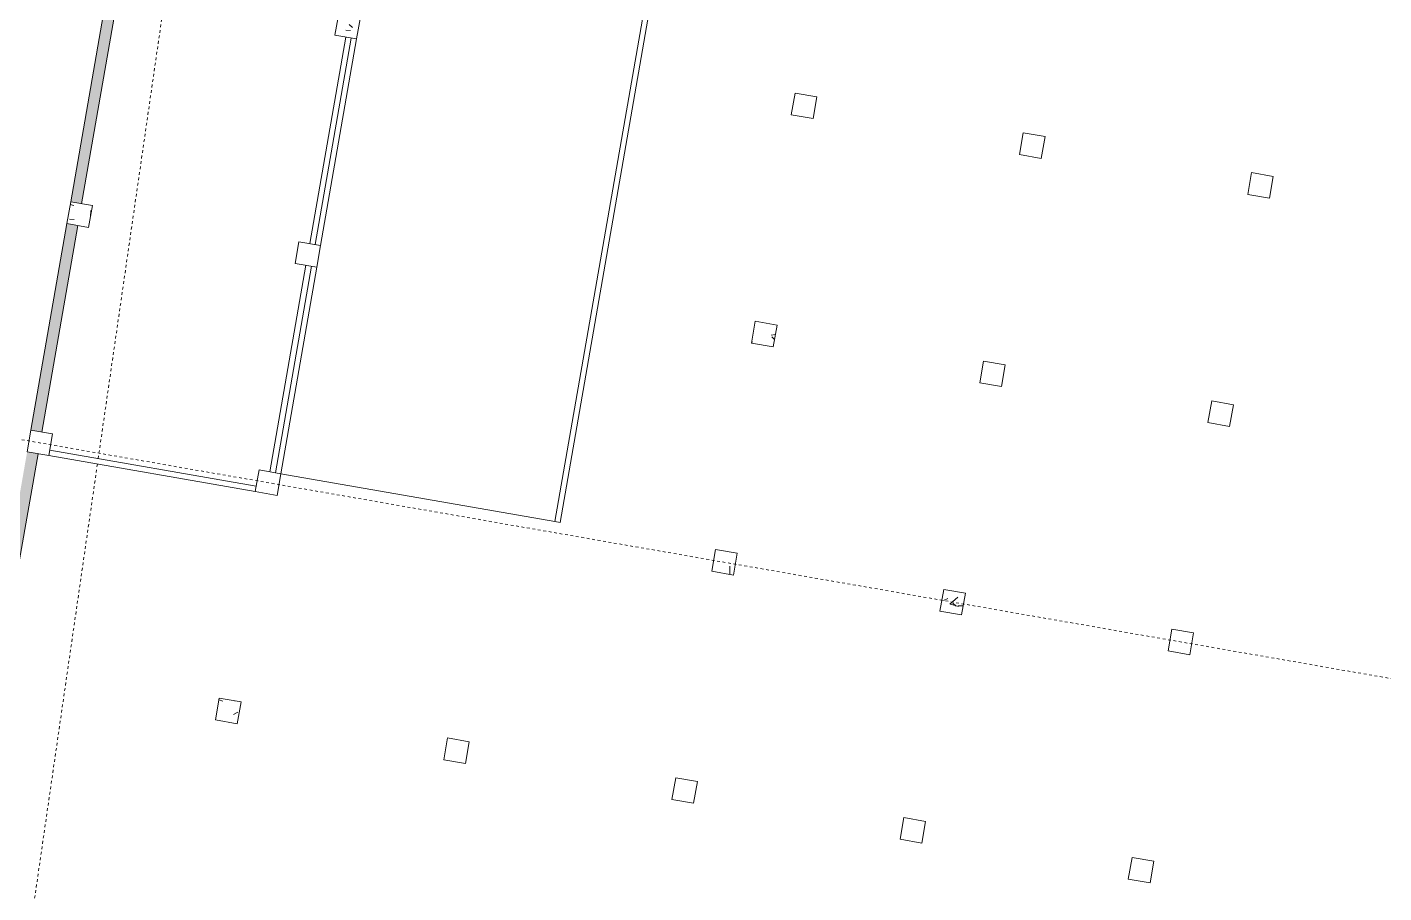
# Model space of a CAD drawing. Extents: x 274235 to 276654, y 142848 to 144425.
# Drawn here: x 276038.92 to 276088.12, y 143155.14 to 143186.53 of the extents above; entities that cross this region are included whole.
import ezdxf

# ---------------------------------------------------------------- set-up
doc = ezdxf.new("R2010")
doc.units = 0
doc.header["$LTSCALE"] = 1.5
doc.linetypes.add('ACM-G-CENTER', pattern=[50.800000000000004, 31.75, -6.350000000000001, 6.350000000000001, -6.350000000000001])
doc.linetypes.add('IMPORT-SITE-SETBACK$0$_ACM-G-DIVIDE _2_', pattern=[31.75, 12.7, -6.35, 0, -6.35, 0, -6.35])
doc.layers.get('0').update_dxf_attribs({"linetype": 'CONTINUOUS', "lineweight": 0})
for name, color, linetype, lineweight in [('_ACM-A-DETL', 7, 'CONTINUOUS', 5), ('_ACM-A-DETL-THIN', 2, 'CONTINUOUS', 5), ('_ACM-A-GRID', 3, 'CONTINUOUS', 5), ('_ACM-A-WALL-FULL', 6, 'CONTINUOUS', 13), ('_ACM-A-WALL-PATT', 8, 'CONTINUOUS', 9), ('_ACM-S-STRU-CLOS', 5, 'CONTINUOUS', 5), ('SITE for basement_dwg', 8, 'CONTINUOUS', 5), ('SITE-SETBACK$0$_ACM-A-SITE-SETB-GREN', 7, 'IMPORT-SITE-SETBACK$0$_ACM-G-DIVIDE _2_', 18)]:
    doc.layers.add(name, color=color, linetype=linetype, lineweight=lineweight)

# ---------------------------------------------------------------- blocks, each defined once
blk = doc.blocks.new('SITE for basement_dwg-3947335-B1_Working')
at = {"layer": 'SITE-SETBACK$0$_ACM-A-SITE-SETB-GREN'}
blk.add_line((166678.3137249965, 157087.7944069646), (165787.9738531189, 187687.7934792391), dxfattribs=at)
at = {"layer": 'SITE-SETBACK$0$_ACM-A-SITE-SETB-GREN', "flags": 128}
blk.add_lwpolyline([(172598.0451466725, 82087.79466918203), (171027.7046813974, 91732.9175472266), (168826.8341369638, 99126.49140358035), (168203.1703033456, 104680.1562042244), (166684.132940022, 156887.7944069589)], dxfattribs=at)
blk = doc.blocks.new('M_Concrete-Rectangular-Column - 800 x 800mm-V442-B1_Working')
at = {"layer": '_ACM-A-DETL', "color": 250}
for p, q in [((400.0000000000002, 400.0000000000002), (-399.9999999999999, 400.0000000000002)), ((-399.9999999999999, 400.0000000000002), (-399.9999999999999, -399.9999999999999)), ((400.0000000000002, -399.9999999999999), (400.0000000000002, 400.0000000000002)), ((-399.9999999999999, -399.9999999999999), (400.0000000000002, -399.9999999999999))]:
    blk.add_line(p, q, dxfattribs=at)
blk = doc.blocks.new('M_Concrete-Rectangular-Column - 800 x 800mm-V443-B1_Working')
at = {"layer": '_ACM-A-DETL', "color": 250}
for p, q in [((400.0000000000002, 400.0000000000002), (-399.9999999999999, 400.0000000000002)), ((-399.9999999999999, 400.0000000000002), (-399.9999999999999, -399.9999999999999)), ((400.0000000000002, -399.9999999999999), (400.0000000000002, 400.0000000000002)), ((-399.9999999999999, -399.9999999999999), (400.0000000000002, -399.9999999999999))]:
    blk.add_line(p, q, dxfattribs=at)
blk = doc.blocks.new('M_Concrete-Rectangular-Column - 800 x 800mm-V444-B1_Working')
at = {"layer": '_ACM-A-DETL', "color": 250}
for p, q in [((400.0000000000002, 400.0000000000002), (-399.9999999999999, 400.0000000000002)), ((-399.9999999999999, 400.0000000000002), (-399.9999999999999, -399.9999999999999)), ((400.0000000000002, -399.9999999999999), (400.0000000000002, 400.0000000000002)), ((-399.9999999999999, -399.9999999999999), (400.0000000000002, -399.9999999999999))]:
    blk.add_line(p, q, dxfattribs=at)
blk = doc.blocks.new('M_Concrete-Rectangular-Column - 800 x 800mm-V445-B1_Working')
at = {"layer": '_ACM-A-DETL', "color": 250}
for p, q in [((400.0000000000002, 400.0000000000002), (-399.9999999999999, 400.0000000000002)), ((-399.9999999999999, 400.0000000000002), (-399.9999999999999, -399.9999999999999)), ((400.0000000000002, -399.9999999999999), (400.0000000000002, 400.0000000000002)), ((-399.9999999999999, -399.9999999999999), (400.0000000000002, -399.9999999999999))]:
    blk.add_line(p, q, dxfattribs=at)
blk = doc.blocks.new('M_Concrete-Rectangular-Column - 800 x 800mm-V446-B1_Working')
at = {"layer": '_ACM-S-STRU-CLOS'}
h = blk.add_hatch(dxfattribs=at)
h.set_pattern_fill('FP_283', color=256, style=0, pattern_type=2)
h.set_pattern_definition([(49.99999999999999, (-790204.1240000001, -722004.565), (3643.681986006824, -318.7812880006761), [381, -4191]), (355, (-790204.1240000001, -722004.565), (-704.8562580461121, 3821.135846227694), [304.8, -3352.8]), (100.451, (-789900.484, -722031.13), (2938.852362929117, 3502.332152374178), [323.8, -3561.801]), (46.184, (-790204.1240000001, -720988.565), (5421.581919880712, -840.8554984886337), [571.5, -6286.5]), (96.636, (-789752.3259999999, -721058.635), (4748.051319755933, 4948.551449789822), [485.7, -5342.701999999999]), (351.184, (-790204.1240000001, -720988.565), (4748.100788072627, 4948.506072045693), [457.2, -5029.2]), (21, (-789696.1240000001, -721242.565), (3032.287836333134, -2045.304476687058), [381, -4191]), (326, (-789696.1240000001, -721242.565), (1236.042244531653, 3683.761809559103), [304.8, -3352.8]), (71.45100000000001, (-789443.434, -721413.0079999999), (4268.342513760047, 1638.424823382678), [323.8, -3561.801]), (37.50000000000001, (-790204.1240000001, -722004.565), (61.77206501183639, 1691.100777463062), [167.64, -3144.52, 167.64, -6601.46]), (37.50000000000001, (-790204.1240000001, -722004.565), (61.77206501183639, 1691.100777463062), [-3479.8, -3235.96, 167.64, -3197.86]), (7.499999999999999, (-790204.1240000001, -722004.565), (1336.393250206115, 2003.61149636239), [167.64, -1772.92, 167.64, -4351.02]), (7.499999999999999, (-790204.1240000001, -722004.565), (1336.393250206115, 2003.61149636239), [-2108.2, -3068.32, 167.64, -1115.06]), (327.5, (-791336.964, -722004.565), (2711.817807077548, -114.578640950727), [167.64, -1102.36, -9220.2]), (327.5, (-791336.964, -722004.565), (2711.817807077548, -114.578640950727), [-1270, 167.64, -3794.76, -5257.8]), (327.5, (-791336.964, -722004.565), (2711.817807077548, -114.578640950727), [-5232.4, 167.64, -5090.16]), (317.5, (-791844.964, -722004.565), (2962.585592803855, 508.5334453662156), [167.64, -1483.36, 167.64, -6197.6]), (317.5, (-791844.964, -722004.565), (2962.585592803855, 508.5334453662156), [-1818.64, -2463.8, 167.64, -3566.16])])
h.paths.add_polyline_path([(400.0000000007753, -399.9999999991814), (400.0000000007753, 400.00000000081), (-399.999999999216, 400.00000000081), (-399.999999999216, -399.9999999991814)])
at = {"layer": '_ACM-A-DETL', "color": 250}
for p, q in [((400.0000000000002, 400.0000000000002), (-399.9999999999999, 400.0000000000002)), ((-399.9999999999999, 400.0000000000002), (-399.9999999999999, -399.9999999999999)), ((400.0000000000002, -399.9999999999999), (400.0000000000002, 400.0000000000002)), ((-399.9999999999999, -399.9999999999999), (400.0000000000002, -399.9999999999999))]:
    blk.add_line(p, q, dxfattribs=at)
blk = doc.blocks.new('M_Concrete-Rectangular-Column - 800 x 800mm-V554-B1_Working')
at = {"layer": '_ACM-S-STRU-CLOS'}
h = blk.add_hatch(dxfattribs=at)
h.set_pattern_fill('FP_348', color=256, style=0, pattern_type=2)
h.set_pattern_definition([(49.99999999999999, (-823804.1240000001, -730404.565), (3643.681986006824, -318.7812880006761), [381, -4191]), (355, (-823804.1240000001, -730404.565), (-704.8562580461121, 3821.135846227694), [304.8, -3352.8]), (100.451, (-823500.484, -730431.13), (2938.852362929117, 3502.332152374178), [323.8, -3561.801]), (46.184, (-823804.1240000001, -729388.565), (5421.581919880712, -840.8554984886337), [571.5, -6286.5]), (96.636, (-823352.325, -729458.635), (4748.051319755933, 4948.551449789822), [485.7, -5342.701999999999]), (351.184, (-823804.1240000001, -729388.565), (4748.100788072627, 4948.506072045693), [457.2, -5029.2]), (21, (-823296.1240000001, -729642.565), (3032.287836333134, -2045.304476687058), [381, -4191]), (326, (-823296.1240000001, -729642.565), (1236.042244531653, 3683.761809559103), [304.8, -3352.8]), (71.45100000000001, (-823043.434, -729813.007), (4268.342513760047, 1638.424823382678), [323.8, -3561.801]), (37.50000000000001, (-823804.1240000001, -730404.565), (61.77206501183639, 1691.100777463062), [167.64, -3144.52, 167.64, -6601.46]), (37.50000000000001, (-823804.1240000001, -730404.565), (61.77206501183639, 1691.100777463062), [-3479.8, -3235.96, 167.64, -3197.86]), (7.499999999999999, (-823804.1240000001, -730404.565), (1336.393250206115, 2003.61149636239), [167.64, -1772.92, 167.64, -4351.02]), (7.499999999999999, (-823804.1240000001, -730404.565), (1336.393250206115, 2003.61149636239), [-2108.2, -3068.32, 167.64, -1115.06]), (327.5, (-824936.964, -730404.565), (2711.817807077548, -114.578640950727), [167.64, -1102.36, -9220.2]), (327.5, (-824936.964, -730404.565), (2711.817807077548, -114.578640950727), [-1270, 167.64, -3794.76, -5257.8]), (327.5, (-824936.964, -730404.565), (2711.817807077548, -114.578640950727), [-5232.4, 167.64, -5090.16]), (317.5, (-825444.964, -730404.565), (2962.585592803855, 508.5334453662156), [167.64, -1483.36, 167.64, -6197.6]), (317.5, (-825444.964, -730404.565), (2962.585592803855, 508.5334453662156), [-1818.64, -2463.8, 167.64, -3566.16])])
h.paths.add_polyline_path([(400.0000000007753, -399.9999999991987), (400.0000000007753, 400.0000000007927), (-399.999999999216, 400.0000000007927), (-399.999999999216, -399.9999999991987)])
at = {"layer": '_ACM-A-DETL', "color": 250}
for p, q in [((400.0000000000002, 400.0000000000002), (-399.9999999999999, 400.0000000000002)), ((-399.9999999999999, 400.0000000000002), (-399.9999999999999, -399.9999999999999)), ((400.0000000000002, -399.9999999999999), (400.0000000000002, 400.0000000000002)), ((-399.9999999999999, -399.9999999999999), (400.0000000000002, -399.9999999999999))]:
    blk.add_line(p, q, dxfattribs=at)
blk = doc.blocks.new('M_Concrete-Rectangular-Column - 800 x 800mm-V555-B1_Working')
at = {"layer": '_ACM-S-STRU-CLOS'}
h = blk.add_hatch(dxfattribs=at)
h.set_pattern_fill('FP_349', color=256, style=0, pattern_type=2)
h.set_pattern_definition([(49.99999999999999, (-815404.1240000001, -730404.565), (3643.681986006824, -318.7812880006761), [381, -4191]), (355, (-815404.1240000001, -730404.565), (-704.8562580461121, 3821.135846227694), [304.8, -3352.8]), (100.451, (-815100.484, -730431.13), (2938.852362929117, 3502.332152374178), [323.8, -3561.801]), (46.184, (-815404.1240000001, -729388.565), (5421.581919880712, -840.8554984886337), [571.5, -6286.5]), (96.636, (-814952.325, -729458.635), (4748.051319755933, 4948.551449789822), [485.7, -5342.701999999999]), (351.184, (-815404.1240000001, -729388.565), (4748.100788072627, 4948.506072045693), [457.2, -5029.2]), (21, (-814896.1240000001, -729642.565), (3032.287836333134, -2045.304476687058), [381, -4191]), (326, (-814896.1240000001, -729642.565), (1236.042244531653, 3683.761809559103), [304.8, -3352.8]), (71.45100000000001, (-814643.434, -729813.007), (4268.342513760047, 1638.424823382678), [323.8, -3561.801]), (37.50000000000001, (-815404.1240000001, -730404.565), (61.77206501183639, 1691.100777463062), [167.64, -3144.52, 167.64, -6601.46]), (37.50000000000001, (-815404.1240000001, -730404.565), (61.77206501183639, 1691.100777463062), [-3479.8, -3235.96, 167.64, -3197.86]), (7.499999999999999, (-815404.1240000001, -730404.565), (1336.393250206115, 2003.61149636239), [167.64, -1772.92, 167.64, -4351.02]), (7.499999999999999, (-815404.1240000001, -730404.565), (1336.393250206115, 2003.61149636239), [-2108.2, -3068.32, 167.64, -1115.06]), (327.5, (-816536.964, -730404.565), (2711.817807077548, -114.578640950727), [167.64, -1102.36, -9220.2]), (327.5, (-816536.964, -730404.565), (2711.817807077548, -114.578640950727), [-1270, 167.64, -3794.76, -5257.8]), (327.5, (-816536.964, -730404.565), (2711.817807077548, -114.578640950727), [-5232.4, 167.64, -5090.16]), (317.5, (-817044.964, -730404.565), (2962.585592803855, 508.5334453662156), [167.64, -1483.36, 167.64, -6197.6]), (317.5, (-817044.964, -730404.565), (2962.585592803855, 508.5334453662156), [-1818.64, -2463.8, 167.64, -3566.16])])
h.paths.add_polyline_path([(400.0000000008793, -399.999999999216), (400.0000000008793, 400.0000000007753), (-399.999999999112, 400.0000000007753), (-399.999999999112, -399.999999999216)])
at = {"layer": '_ACM-A-DETL', "color": 250}
for p, q in [((400.0000000000002, 400.0000000000002), (-399.9999999999999, 400.0000000000002)), ((-399.9999999999999, 400.0000000000002), (-399.9999999999999, -399.9999999999999)), ((400.0000000000002, -399.9999999999999), (400.0000000000002, 400.0000000000002)), ((-399.9999999999999, -399.9999999999999), (400.0000000000002, -399.9999999999999))]:
    blk.add_line(p, q, dxfattribs=at)
blk = doc.blocks.new('M_Concrete-Rectangular-Column - 800 x 800mm-V556-B1_Working')
at = {"layer": '_ACM-S-STRU-CLOS'}
h = blk.add_hatch(dxfattribs=at)
h.set_pattern_fill('FP_350', color=256, style=0, pattern_type=2)
h.set_pattern_definition([(49.99999999999999, (-807004.1240000001, -730404.565), (3643.681986006824, -318.7812880006761), [381, -4191]), (355, (-807004.1240000001, -730404.565), (-704.8562580461121, 3821.135846227694), [304.8, -3352.8]), (100.451, (-806700.484, -730431.13), (2938.852362929117, 3502.332152374178), [323.8, -3561.801]), (46.184, (-807004.1240000001, -729388.565), (5421.581919880712, -840.8554984886337), [571.5, -6286.5]), (96.636, (-806552.325, -729458.635), (4748.051319755933, 4948.551449789822), [485.7, -5342.701999999999]), (351.184, (-807004.1240000001, -729388.565), (4748.100788072627, 4948.506072045693), [457.2, -5029.2]), (21, (-806496.1240000001, -729642.565), (3032.287836333134, -2045.304476687058), [381, -4191]), (326, (-806496.1240000001, -729642.565), (1236.042244531653, 3683.761809559103), [304.8, -3352.8]), (71.45100000000001, (-806243.434, -729813.007), (4268.342513760047, 1638.424823382678), [323.8, -3561.801]), (37.50000000000001, (-807004.1240000001, -730404.565), (61.77206501183639, 1691.100777463062), [167.64, -3144.52, 167.64, -6601.46]), (37.50000000000001, (-807004.1240000001, -730404.565), (61.77206501183639, 1691.100777463062), [-3479.8, -3235.96, 167.64, -3197.86]), (7.499999999999999, (-807004.1240000001, -730404.565), (1336.393250206115, 2003.61149636239), [167.64, -1772.92, 167.64, -4351.02]), (7.499999999999999, (-807004.1240000001, -730404.565), (1336.393250206115, 2003.61149636239), [-2108.2, -3068.32, 167.64, -1115.06]), (327.5, (-808136.964, -730404.565), (2711.817807077548, -114.578640950727), [167.64, -1102.36, -9220.2]), (327.5, (-808136.964, -730404.565), (2711.817807077548, -114.578640950727), [-1270, 167.64, -3794.76, -5257.8]), (327.5, (-808136.964, -730404.565), (2711.817807077548, -114.578640950727), [-5232.4, 167.64, -5090.16]), (317.5, (-808644.964, -730404.565), (2962.585592803855, 508.5334453662156), [167.64, -1483.36, 167.64, -6197.6]), (317.5, (-808644.964, -730404.565), (2962.585592803855, 508.5334453662156), [-1818.64, -2463.8, 167.64, -3566.16])])
h.paths.add_polyline_path([(400.0000000006714, -399.9999999992507), (400.0000000006714, 400.0000000007407), (-399.99999999932, 400.0000000007407), (-399.99999999932, -399.9999999992507)])
at = {"layer": '_ACM-A-DETL', "color": 250}
for p, q in [((400.0000000000002, 400.0000000000002), (-399.9999999999999, 400.0000000000002)), ((-399.9999999999999, 400.0000000000002), (-399.9999999999999, -399.9999999999999)), ((400.0000000000002, -399.9999999999999), (400.0000000000002, 400.0000000000002)), ((-399.9999999999999, -399.9999999999999), (400.0000000000002, -399.9999999999999))]:
    blk.add_line(p, q, dxfattribs=at)
blk = doc.blocks.new('M_Concrete-Rectangular-Column - 800 x 800mm-V557-B1_Working')
at = {"layer": '_ACM-A-DETL', "color": 250}
for p, q in [((400.0000000000002, 400.0000000000002), (-399.9999999999999, 400.0000000000002)), ((-399.9999999999999, 400.0000000000002), (-399.9999999999999, -399.9999999999999)), ((400.0000000000002, -399.9999999999999), (400.0000000000002, 400.0000000000002)), ((-399.9999999999999, -399.9999999999999), (400.0000000000002, -399.9999999999999))]:
    blk.add_line(p, q, dxfattribs=at)
blk = doc.blocks.new('M_Concrete-Rectangular-Column - 800 x 800mm-V558-B1_Working')
at = {"layer": '_ACM-A-DETL', "color": 250}
for p, q in [((400.0000000000002, 400.0000000000002), (-399.9999999999999, 400.0000000000002)), ((-399.9999999999999, 400.0000000000002), (-399.9999999999999, -399.9999999999999)), ((400.0000000000002, -399.9999999999999), (400.0000000000002, 400.0000000000002)), ((-399.9999999999999, -399.9999999999999), (400.0000000000002, -399.9999999999999))]:
    blk.add_line(p, q, dxfattribs=at)
blk = doc.blocks.new('M_Concrete-Rectangular-Column - 800 x 800mm-V562-B1_Working')
at = {"layer": '_ACM-A-DETL', "color": 250}
for p, q in [((400.0000000000002, 400.0000000000002), (-399.9999999999999, 400.0000000000002)), ((-399.9999999999999, 400.0000000000002), (-399.9999999999999, -399.9999999999999)), ((400.0000000000002, -399.9999999999999), (400.0000000000002, 400.0000000000002)), ((-399.9999999999999, -399.9999999999999), (400.0000000000002, -399.9999999999999))]:
    blk.add_line(p, q, dxfattribs=at)
blk = doc.blocks.new('M_Concrete-Rectangular-Column - 800 x 800mm-V563-B1_Working')
at = {"layer": '_ACM-A-DETL', "color": 250}
for p, q in [((400.0000000000002, 400.0000000000002), (-399.9999999999999, 400.0000000000002)), ((-399.9999999999999, 400.0000000000002), (-399.9999999999999, -399.9999999999999)), ((400.0000000000002, -399.9999999999999), (400.0000000000002, 400.0000000000002)), ((-399.9999999999999, -399.9999999999999), (400.0000000000002, -399.9999999999999))]:
    blk.add_line(p, q, dxfattribs=at)
blk = doc.blocks.new('M_Concrete-Rectangular-Column - 800 x 800mm-V564-B1_Working')
at = {"layer": '_ACM-S-STRU-CLOS'}
h = blk.add_hatch(dxfattribs=at)
h.set_pattern_fill('FP_352', color=256, style=0, pattern_type=2)
h.set_pattern_definition([(49.99999999999999, (-807004.1240000001, -738804.565), (3643.681986006824, -318.7812880006761), [381, -4191]), (355, (-807004.1240000001, -738804.565), (-704.8562580461121, 3821.135846227694), [304.8, -3352.8]), (100.451, (-806700.484, -738831.13), (2938.852362929117, 3502.332152374178), [323.8, -3561.801]), (46.184, (-807004.1240000001, -737788.565), (5421.581919880712, -840.8554984886337), [571.5, -6286.5]), (96.636, (-806552.325, -737858.635), (4748.051319755933, 4948.551449789822), [485.7, -5342.701999999999]), (351.184, (-807004.1240000001, -737788.565), (4748.100788072627, 4948.506072045693), [457.2, -5029.2]), (21, (-806496.1240000001, -738042.565), (3032.287836333134, -2045.304476687058), [381, -4191]), (326, (-806496.1240000001, -738042.565), (1236.042244531653, 3683.761809559103), [304.8, -3352.8]), (71.45100000000001, (-806243.434, -738213.007), (4268.342513760047, 1638.424823382678), [323.8, -3561.801]), (37.50000000000001, (-807004.1240000001, -738804.565), (61.77206501183639, 1691.100777463062), [167.64, -3144.52, 167.64, -6601.46]), (37.50000000000001, (-807004.1240000001, -738804.565), (61.77206501183639, 1691.100777463062), [-3479.8, -3235.96, 167.64, -3197.86]), (7.499999999999999, (-807004.1240000001, -738804.565), (1336.393250206115, 2003.61149636239), [167.64, -1772.92, 167.64, -4351.02]), (7.499999999999999, (-807004.1240000001, -738804.565), (1336.393250206115, 2003.61149636239), [-2108.2, -3068.32, 167.64, -1115.06]), (327.5, (-808136.964, -738804.565), (2711.817807077548, -114.578640950727), [167.64, -1102.36, -9220.2]), (327.5, (-808136.964, -738804.565), (2711.817807077548, -114.578640950727), [-1270, 167.64, -3794.76, -5257.8]), (327.5, (-808136.964, -738804.565), (2711.817807077548, -114.578640950727), [-5232.4, 167.64, -5090.16]), (317.5, (-808644.964, -738804.565), (2962.585592803855, 508.5334453662156), [167.64, -1483.36, 167.64, -6197.6]), (317.5, (-808644.964, -738804.565), (2962.585592803855, 508.5334453662156), [-1818.64, -2463.8, 167.64, -3566.16])])
h.paths.add_polyline_path([(400.0000000006714, -399.9999999993026), (400.0000000006714, 400.0000000006887), (-399.99999999932, 400.0000000006887), (-399.99999999932, -399.9999999993026)])
at = {"layer": '_ACM-A-DETL', "color": 250}
for p, q in [((400.0000000000002, 400.0000000000002), (-399.9999999999999, 400.0000000000002)), ((-399.9999999999999, 400.0000000000002), (-399.9999999999999, -399.9999999999999)), ((400.0000000000002, -399.9999999999999), (400.0000000000002, 400.0000000000002)), ((-399.9999999999999, -399.9999999999999), (400.0000000000002, -399.9999999999999))]:
    blk.add_line(p, q, dxfattribs=at)
blk = doc.blocks.new('M_Concrete-Rectangular-Column - 800 x 800mm-V565-B1_Working')
at = {"layer": '_ACM-A-DETL', "color": 250}
for p, q in [((400.0000000000002, 400.0000000000002), (-399.9999999999999, 400.0000000000002)), ((-399.9999999999999, 400.0000000000002), (-399.9999999999999, -399.9999999999999)), ((400.0000000000002, -399.9999999999999), (400.0000000000002, 400.0000000000002)), ((-399.9999999999999, -399.9999999999999), (400.0000000000002, -399.9999999999999))]:
    blk.add_line(p, q, dxfattribs=at)
blk = doc.blocks.new('M_Concrete-Rectangular-Column - 800 x 800mm-V566-B1_Working')
at = {"layer": '_ACM-S-STRU-CLOS'}
h = blk.add_hatch(dxfattribs=at)
h.set_pattern_fill('FP_353', color=256, style=0, pattern_type=2)
h.set_pattern_definition([(49.99999999999999, (-781804.1240000001, -738804.565), (3643.681986006824, -318.7812880006761), [381, -4191]), (355, (-781804.1240000001, -738804.565), (-704.8562580461121, 3821.135846227694), [304.8, -3352.8]), (100.451, (-781500.484, -738831.13), (2938.852362929117, 3502.332152374178), [323.8, -3561.801]), (46.184, (-781804.1240000001, -737788.565), (5421.581919880712, -840.8554984886337), [571.5, -6286.5]), (96.636, (-781352.3259999999, -737858.635), (4748.051319755933, 4948.551449789822), [485.7, -5342.701999999999]), (351.184, (-781804.1240000001, -737788.565), (4748.100788072627, 4948.506072045693), [457.2, -5029.2]), (21, (-781296.1240000001, -738042.565), (3032.287836333134, -2045.304476687058), [381, -4191]), (326, (-781296.1240000001, -738042.565), (1236.042244531653, 3683.761809559103), [304.8, -3352.8]), (71.45100000000001, (-781043.434, -738213.007), (4268.342513760047, 1638.424823382678), [323.8, -3561.801]), (37.50000000000001, (-781804.1240000001, -738804.565), (61.77206501183639, 1691.100777463062), [167.64, -3144.52, 167.64, -6601.46]), (37.50000000000001, (-781804.1240000001, -738804.565), (61.77206501183639, 1691.100777463062), [-3479.8, -3235.96, 167.64, -3197.86]), (7.499999999999999, (-781804.1240000001, -738804.565), (1336.393250206115, 2003.61149636239), [167.64, -1772.92, 167.64, -4351.02]), (7.499999999999999, (-781804.1240000001, -738804.565), (1336.393250206115, 2003.61149636239), [-2108.2, -3068.32, 167.64, -1115.06]), (327.5, (-782936.964, -738804.565), (2711.817807077548, -114.578640950727), [167.64, -1102.36, -9220.2]), (327.5, (-782936.964, -738804.565), (2711.817807077548, -114.578640950727), [-1270, 167.64, -3794.76, -5257.8]), (327.5, (-782936.964, -738804.565), (2711.817807077548, -114.578640950727), [-5232.4, 167.64, -5090.16]), (317.5, (-783444.964, -738804.565), (2962.585592803855, 508.5334453662156), [167.64, -1483.36, 167.64, -6197.6]), (317.5, (-783444.964, -738804.565), (2962.585592803855, 508.5334453662156), [-1818.64, -2463.8, 167.64, -3566.16])])
h.paths.add_polyline_path([(400.0000000007753, -399.9999999991987), (400.0000000007753, 400.0000000007927), (-399.999999999216, 400.0000000007927), (-399.999999999216, -399.9999999991987)])
at = {"layer": '_ACM-A-DETL', "color": 250}
for p, q in [((400.0000000000002, 400.0000000000002), (-399.9999999999999, 400.0000000000002)), ((-399.9999999999999, 400.0000000000002), (-399.9999999999999, -399.9999999999999)), ((400.0000000000002, -399.9999999999999), (400.0000000000002, 400.0000000000002)), ((-399.9999999999999, -399.9999999999999), (400.0000000000002, -399.9999999999999))]:
    blk.add_line(p, q, dxfattribs=at)
blk = doc.blocks.new('M_Concrete-Rectangular-Column - 800 x 800mm-V569-B1_Working')
at = {"layer": '_ACM-S-STRU-CLOS'}
h = blk.add_hatch(dxfattribs=at)
h.set_pattern_fill('FP_356', color=256, style=0, pattern_type=2)
h.set_pattern_definition([(49.99999999999999, (-823804.1240000001, -747204.565), (3643.681986006824, -318.7812880006761), [381, -4191]), (355, (-823804.1240000001, -747204.565), (-704.8562580461121, 3821.135846227694), [304.8, -3352.8]), (100.451, (-823500.484, -747231.13), (2938.852362929117, 3502.332152374178), [323.8, -3561.801]), (46.184, (-823804.1240000001, -746188.565), (5421.581919880712, -840.8554984886337), [571.5, -6286.5]), (96.636, (-823352.325, -746258.635), (4748.051319755933, 4948.551449789822), [485.7, -5342.701999999999]), (351.184, (-823804.1240000001, -746188.565), (4748.100788072627, 4948.506072045693), [457.2, -5029.2]), (21, (-823296.1240000001, -746442.565), (3032.287836333134, -2045.304476687058), [381, -4191]), (326, (-823296.1240000001, -746442.565), (1236.042244531653, 3683.761809559103), [304.8, -3352.8]), (71.45100000000001, (-823043.434, -746613.007), (4268.342513760047, 1638.424823382678), [323.8, -3561.801]), (37.50000000000001, (-823804.1240000001, -747204.565), (61.77206501183639, 1691.100777463062), [167.64, -3144.52, 167.64, -6601.46]), (37.50000000000001, (-823804.1240000001, -747204.565), (61.77206501183639, 1691.100777463062), [-3479.8, -3235.96, 167.64, -3197.86]), (7.499999999999999, (-823804.1240000001, -747204.565), (1336.393250206115, 2003.61149636239), [167.64, -1772.92, 167.64, -4351.02]), (7.499999999999999, (-823804.1240000001, -747204.565), (1336.393250206115, 2003.61149636239), [-2108.2, -3068.32, 167.64, -1115.06]), (327.5, (-824936.964, -747204.565), (2711.817807077548, -114.578640950727), [167.64, -1102.36, -9220.2]), (327.5, (-824936.964, -747204.565), (2711.817807077548, -114.578640950727), [-1270, 167.64, -3794.76, -5257.8]), (327.5, (-824936.964, -747204.565), (2711.817807077548, -114.578640950727), [-5232.4, 167.64, -5090.16]), (317.5, (-825444.964, -747204.565), (2962.585592803855, 508.5334453662156), [167.64, -1483.36, 167.64, -6197.6]), (317.5, (-825444.964, -747204.565), (2962.585592803855, 508.5334453662156), [-1818.64, -2463.8, 167.64, -3566.16])])
h.paths.add_polyline_path([(400.0000000008793, -399.999999999268), (400.0000000008793, 400.0000000007234), (-399.999999999112, 400.0000000007234), (-399.999999999112, -399.999999999268)])
at = {"layer": '_ACM-A-DETL', "color": 250}
for p, q in [((400.0000000000002, 400.0000000000002), (-399.9999999999999, 400.0000000000002)), ((-399.9999999999999, 400.0000000000002), (-399.9999999999999, -399.9999999999999)), ((400.0000000000002, -399.9999999999999), (400.0000000000002, 400.0000000000002)), ((-399.9999999999999, -399.9999999999999), (400.0000000000002, -399.9999999999999))]:
    blk.add_line(p, q, dxfattribs=at)
blk = doc.blocks.new('M_Concrete-Rectangular-Column - 800 x 800mm-V570-B1_Working')
at = {"layer": '_ACM-S-STRU-CLOS'}
h = blk.add_hatch(dxfattribs=at)
h.set_pattern_fill('FP_357', color=256, style=0, pattern_type=2)
h.set_pattern_definition([(49.99999999999999, (-815404.1240000001, -747204.565), (3643.681986006824, -318.7812880006761), [381, -4191]), (355, (-815404.1240000001, -747204.565), (-704.8562580461121, 3821.135846227694), [304.8, -3352.8]), (100.451, (-815100.484, -747231.13), (2938.852362929117, 3502.332152374178), [323.8, -3561.801]), (46.184, (-815404.1240000001, -746188.565), (5421.581919880712, -840.8554984886337), [571.5, -6286.5]), (96.636, (-814952.325, -746258.635), (4748.051319755933, 4948.551449789822), [485.7, -5342.701999999999]), (351.184, (-815404.1240000001, -746188.565), (4748.100788072627, 4948.506072045693), [457.2, -5029.2]), (21, (-814896.1240000001, -746442.565), (3032.287836333134, -2045.304476687058), [381, -4191]), (326, (-814896.1240000001, -746442.565), (1236.042244531653, 3683.761809559103), [304.8, -3352.8]), (71.45100000000001, (-814643.434, -746613.007), (4268.342513760047, 1638.424823382678), [323.8, -3561.801]), (37.50000000000001, (-815404.1240000001, -747204.565), (61.77206501183639, 1691.100777463062), [167.64, -3144.52, 167.64, -6601.46]), (37.50000000000001, (-815404.1240000001, -747204.565), (61.77206501183639, 1691.100777463062), [-3479.8, -3235.96, 167.64, -3197.86]), (7.499999999999999, (-815404.1240000001, -747204.565), (1336.393250206115, 2003.61149636239), [167.64, -1772.92, 167.64, -4351.02]), (7.499999999999999, (-815404.1240000001, -747204.565), (1336.393250206115, 2003.61149636239), [-2108.2, -3068.32, 167.64, -1115.06]), (327.5, (-816536.964, -747204.565), (2711.817807077548, -114.578640950727), [167.64, -1102.36, -9220.2]), (327.5, (-816536.964, -747204.565), (2711.817807077548, -114.578640950727), [-1270, 167.64, -3794.76, -5257.8]), (327.5, (-816536.964, -747204.565), (2711.817807077548, -114.578640950727), [-5232.4, 167.64, -5090.16]), (317.5, (-817044.964, -747204.565), (2962.585592803855, 508.5334453662156), [167.64, -1483.36, 167.64, -6197.6]), (317.5, (-817044.964, -747204.565), (2962.585592803855, 508.5334453662156), [-1818.64, -2463.8, 167.64, -3566.16])])
h.paths.add_polyline_path([(400.0000000009833, -399.9999999992853), (400.0000000009833, 400.0000000007061), (-399.9999999990081, 400.0000000007061), (-399.9999999990081, -399.9999999992853)])
at = {"layer": '_ACM-A-DETL', "color": 250}
for p, q in [((400.0000000000002, 400.0000000000002), (-399.9999999999999, 400.0000000000002)), ((-399.9999999999999, 400.0000000000002), (-399.9999999999999, -399.9999999999999)), ((400.0000000000002, -399.9999999999999), (400.0000000000002, 400.0000000000002)), ((-399.9999999999999, -399.9999999999999), (400.0000000000002, -399.9999999999999))]:
    blk.add_line(p, q, dxfattribs=at)
blk = doc.blocks.new('M_Concrete-Rectangular-Column - 800 x 800mm-V571-B1_Working')
at = {"layer": '_ACM-A-DETL', "color": 250}
for p, q in [((400.0000000000002, 400.0000000000002), (-399.9999999999999, 400.0000000000002)), ((-399.9999999999999, 400.0000000000002), (-399.9999999999999, -399.9999999999999)), ((400.0000000000002, -399.9999999999999), (400.0000000000002, 400.0000000000002)), ((-399.9999999999999, -399.9999999999999), (400.0000000000002, -399.9999999999999))]:
    blk.add_line(p, q, dxfattribs=at)
blk = doc.blocks.new('M_Concrete-Rectangular-Column - 800 x 800mm-V907-B1_Working')
at = {"layer": '_ACM-S-STRU-CLOS'}
h = blk.add_hatch(dxfattribs=at)
h.set_pattern_fill('FP_568', color=256, style=0, pattern_type=2)
h.set_pattern_definition([(49.99999999999999, (-790204.1240000001, -747204.565), (3643.681986006824, -318.7812880006761), [381, -4191]), (355, (-790204.1240000001, -747204.565), (-704.8562580461121, 3821.135846227694), [304.8, -3352.8]), (100.451, (-789900.484, -747231.13), (2938.852362929117, 3502.332152374178), [323.8, -3561.801]), (46.184, (-790204.1240000001, -746188.565), (5421.581919880712, -840.8554984886337), [571.5, -6286.5]), (96.636, (-789752.3259999999, -746258.635), (4748.051319755933, 4948.551449789822), [485.7, -5342.701999999999]), (351.184, (-790204.1240000001, -746188.565), (4748.100788072627, 4948.506072045693), [457.2, -5029.2]), (21, (-789696.1240000001, -746442.565), (3032.287836333134, -2045.304476687058), [381, -4191]), (326, (-789696.1240000001, -746442.565), (1236.042244531653, 3683.761809559103), [304.8, -3352.8]), (71.45100000000001, (-789443.434, -746613.007), (4268.342513760047, 1638.424823382678), [323.8, -3561.801]), (37.50000000000001, (-790204.1240000001, -747204.565), (61.77206501183639, 1691.100777463062), [167.64, -3144.52, 167.64, -6601.46]), (37.50000000000001, (-790204.1240000001, -747204.565), (61.77206501183639, 1691.100777463062), [-3479.8, -3235.96, 167.64, -3197.86]), (7.499999999999999, (-790204.1240000001, -747204.565), (1336.393250206115, 2003.61149636239), [167.64, -1772.92, 167.64, -4351.02]), (7.499999999999999, (-790204.1240000001, -747204.565), (1336.393250206115, 2003.61149636239), [-2108.2, -3068.32, 167.64, -1115.06]), (327.5, (-791336.964, -747204.565), (2711.817807077548, -114.578640950727), [167.64, -1102.36, -9220.2]), (327.5, (-791336.964, -747204.565), (2711.817807077548, -114.578640950727), [-1270, 167.64, -3794.76, -5257.8]), (327.5, (-791336.964, -747204.565), (2711.817807077548, -114.578640950727), [-5232.4, 167.64, -5090.16]), (317.5, (-791844.964, -747204.565), (2962.585592803855, 508.5334453662156), [167.64, -1483.36, 167.64, -6197.6]), (317.5, (-791844.964, -747204.565), (2962.585592803855, 508.5334453662156), [-1818.64, -2463.8, 167.64, -3566.16])])
h.paths.add_polyline_path([(400.0000000008446, -399.9999999992334), (400.0000000008446, 400.000000000758), (-399.9999999991467, 400.000000000758), (-399.9999999991467, -399.9999999992334)])
at = {"layer": '_ACM-A-DETL', "color": 250}
for p, q in [((400.0000000000002, 400.0000000000002), (-399.9999999999999, 400.0000000000002)), ((-399.9999999999999, 400.0000000000002), (-399.9999999999999, -399.9999999999999)), ((400.0000000000002, -399.9999999999999), (400.0000000000002, 400.0000000000002)), ((-399.9999999999999, -399.9999999999999), (400.0000000000002, -399.9999999999999))]:
    blk.add_line(p, q, dxfattribs=at)
blk = doc.blocks.new('BASEMENT20250512')
at = {"layer": '_ACM-A-WALL-PATT', "lineweight": 5}
h = blk.add_hatch(color=256, dxfattribs=at)
h.paths.add_polyline_path([(781804.1242254719, 609776.9778275607), (781804.1242254719, 612404.5657569261), (781404.1242254716, 612404.5657569261), (781404.1242254716, 610202.0097935755)])
h.paths.add_polyline_path([(781404.1242254716, 613204.5657569261), (781804.1242254719, 613204.5657569261), (781804.124225472, 620804.5657271482), (781404.1242254719, 620804.5657271482)])
h.paths.add_polyline_path([(781442.195386404, 621604.5657271482), (781804.124225472, 621604.5657271482), (781804.1242254719, 629204.5656973707), (781404.1242254719, 629204.5656973707), (781404.1242254719, 621604.5657271482)])
h.paths.add_polyline_path([(781470.2415325978, 630004.5656973706), (781804.1242254719, 630004.5656973706), (781804.124225472, 640404.5656675929), (781404.1242254719, 640404.5656675929), (781404.1242254719, 630004.5656973706)])
h.paths.add_polyline_path([(781404.1242254719, 641204.5656675929), (781804.124225472, 641204.5656675929), (781804.124225472, 646004.5656675939), (781404.124225472, 646004.5656675939)])
h.paths.add_polyline_path([(781404.124225472, 646804.565667594), (781804.124225472, 646804.565667594), (781804.124225472, 654404.565637816), (781404.1242254719, 654404.565637816), (781404.1242254719, 649154.8743649515)])
h.paths.add_polyline_path([(781554.3799712788, 655204.565637816), (781804.124225472, 655204.565637816), (781804.124225472, 662804.5656080385), (781404.124225472, 662804.5656080385), (781404.1242254719, 655204.565637816)])
h.paths.add_polyline_path([(781804.124225472, 663604.5656080383), (781804.124225472, 671204.5655782606), (781404.124225472, 671204.5655782606), (781404.124225472, 663604.5656080383), (781582.4261174728, 663604.5656080383)])
h.paths.add_polyline_path([(781804.124225472, 672004.5655782605), (781804.124225472, 679604.5655484825), (781404.124225472, 679604.5655484825), (781404.124225472, 672004.5655782605), (781610.4722636667, 672004.5655782605)])
h.paths.add_polyline_path([(781638.5184098604, 680404.5655484825), (781804.124225472, 680404.5655484825), (781804.124225472, 688004.5655187046), (781404.124225472, 688004.5655187046), (781404.124225472, 680404.5655484825)])
h.paths.add_polyline_path([(781404.124225472, 688804.5655187047), (781804.124225472, 688804.5655187047), (781804.124225472, 696404.565488927), (781404.124225472, 696404.565488927)])
h.paths.add_polyline_path([(781404.124225472, 697204.5654889268), (781804.124225472, 697204.5654889268), (781804.1242254721, 704804.5654591492), (781404.124225472, 704804.5654591492)])
h.paths.add_polyline_path([(781404.124225472, 705604.5654591491), (781804.1242254721, 705604.5654591491), (781804.1242254721, 713204.5654293711), (781404.124225472, 713204.5654293711)])
h.paths.add_polyline_path([(781804.1242254721, 714004.5654293711), (781804.1242254721, 721604.5653995934), (781404.124225472, 721604.5653995934), (781404.124225472, 714004.5654293711), (781750.702994636, 714004.5654293711)])
h.paths.add_polyline_path([(781778.74914083, 722404.5653995934), (781804.1242254721, 722404.5653995934), (781804.1242254721, 730004.5653698156), (781404.1242254721, 730004.5653698157), (781404.124225472, 722404.5653995934)])
h.paths.add_polyline_path([(781804.1242254721, 730804.5653698156), (781804.1242254721, 738404.5653400377), (781404.1242254721, 738404.5653400377), (781404.1242254721, 730804.5653698156), (781800.0838214195, 730804.5653698156)])
h.paths.add_polyline_path([(781404.1242254721, 739204.5653400377), (781804.1242254721, 739204.5653400377), (781804.1242254721, 746804.5653102597), (781404.1242254721, 746804.5653102597), (781404.1242254721, 743256.5869780554)])
h.paths.add_polyline_path([(781404.1242254721, 747604.5653102597), (781804.1242254721, 747604.5653102597), (781804.1242254721, 755204.565280482), (781404.1242254721, 755204.565280482)])
h.paths.add_polyline_path([(781630.3868518138, 756004.5652804819), (781804.1242254721, 756004.5652804819), (781804.1242254721, 763604.5652507043), (781404.1242254722, 763604.5652507043), (781404.1242254721, 756004.5652804819), (781629.6275812533, 756004.5652804819)])
h.paths.add_polyline_path([(781573.251742358, 764404.5652507042), (781804.1242254721, 764404.5652507042), (781804.1242254721, 772004.5652209263), (781404.1242254722, 772004.5652209263), (781404.1242254722, 764404.5652507042)])
h.paths.add_polyline_path([(781637.457552316, 772804.5652209262), (781804.1242254721, 772804.5652209262), (781804.1242254721, 780404.5651911484), (781404.1242254722, 780404.5651911484), (781404.1242254722, 772804.5652209262), (781517.2555387433, 772804.5652209262)])
h.paths.add_polyline_path([(781520.7908891009, 781204.5651911483), (781804.1242254721, 781204.5651911483), (781804.1242254723, 789604.5651911488), (781404.1242254722, 789604.5651911487), (781404.1242254722, 781204.5651911483), (781460.689882208, 781204.5651911483)])
at = {"layer": '_ACM-A-DETL-THIN'}
for p, q in [((790204.1241956933, 746804.5653102588), (790204.1241956933, 739204.5653400368)), ((790204.1241956933, 738404.5653400368), (790204.1241956933, 730804.5653698148)), ((790604.1241956935, 730804.5644411716), (800686.3224789372, 730804.5644411716))]:
    blk.add_line(p, q, dxfattribs=at)
at = {"layer": '_ACM-A-GRID', "linetype": 'ACM-G-CENTER'}
blk.add_line((1114634.70322009, 730404.5653698137), (547415.2252629842, 730404.5653698156), dxfattribs=at)
at = {"layer": '_ACM-A-WALL-FULL', "lineweight": 9}
for p, q in [((800886.3224789373, 730804.5644411716), (800886.3224789373, 789204.5651911477)), ((800686.3224789372, 760804.5644412194), (800686.3224789375, 730804.5644411716)), ((781404.1242254713, 746804.5653102589), (781404.1242254713, 739204.5653400369)), ((781804.1242254713, 739204.5653400368), (781804.1242254713, 746804.5653102589)), ((790404.1241956934, 746804.5653102589), (790404.1241956934, 739204.5653400368)), ((790604.1241956933, 739204.5653400368), (790604.1241956933, 746804.5653102589)), ((781404.1242254713, 738404.565340037), (781404.1242254713, 730804.5653698148)), ((781804.1242254713, 730804.5653698148), (781804.1242254713, 738404.5653400368)), ((790404.1241956934, 738404.5653400368), (790404.1241956934, 730804.5653698148)), ((790604.1241956933, 730804.5653698148), (790604.1241956933, 738404.5653400368)), ((800686.3224789375, 730804.5644411716), (800886.3224789373, 730804.5644411716)), ((789804.1241956933, 730204.5653698146), (782204.1242254715, 730204.5653698146)), ((781804.1242254713, 722404.5653995926), (781804.1242254713, 730004.5653698146)), ((782204.1242254715, 730004.5653698146), (789804.1241956933, 730004.5653698146))]:
    blk.add_line(p, q, dxfattribs=at)
at = {"layer": '_ACM-S-STRU-CLOS'}
for name, p in [('M_Concrete-Rectangular-Column - 800 x 800mm-V907-B1_Working', (790204.1241956933, 747204.565310259)), ('M_Concrete-Rectangular-Column - 800 x 800mm-V571-B1_Working', (807004.1241361377, 747204.565310259)), ('M_Concrete-Rectangular-Column - 800 x 800mm-V570-B1_Working', (815404.1241063598, 747204.565310259)), ('M_Concrete-Rectangular-Column - 800 x 800mm-V569-B1_Working', (823804.124076582, 747204.565310259)), ('M_Concrete-Rectangular-Column - 800 x 800mm-V566-B1_Working', (781804.1242254714, 738804.5653400369)), ('M_Concrete-Rectangular-Column - 800 x 800mm-V565-B1_Working', (790204.1241956933, 738804.5653400369)), ('M_Concrete-Rectangular-Column - 800 x 800mm-V564-B1_Working', (807004.1241361377, 738804.5653400368)), ('M_Concrete-Rectangular-Column - 800 x 800mm-V563-B1_Working', (815404.1241063598, 738804.5653400368)), ('M_Concrete-Rectangular-Column - 800 x 800mm-V562-B1_Working', (823804.124076582, 738804.5653400368)), ('M_Concrete-Rectangular-Column - 800 x 800mm-V558-B1_Working', (781804.1242254714, 730404.5653698148)), ('M_Concrete-Rectangular-Column - 800 x 800mm-V557-B1_Working', (790204.1241956933, 730404.5653698148)), ('M_Concrete-Rectangular-Column - 800 x 800mm-V556-B1_Working', (807004.1241361377, 730404.5653698146)), ('M_Concrete-Rectangular-Column - 800 x 800mm-V555-B1_Working', (815404.1241063598, 730404.5653698146)), ('M_Concrete-Rectangular-Column - 800 x 800mm-V554-B1_Working', (823804.124076582, 730404.5653698146)), ('M_Concrete-Rectangular-Column - 800 x 800mm-V446-B1_Working', (790204.1241956933, 722004.5653995926)), ('M_Concrete-Rectangular-Column - 800 x 800mm-V445-B1_Working', (798604.1241659155, 722004.5653995925)), ('M_Concrete-Rectangular-Column - 800 x 800mm-V444-B1_Working', (807004.1241361377, 722004.5653995925)), ('M_Concrete-Rectangular-Column - 800 x 800mm-V443-B1_Working', (815404.1241063598, 722004.5653995925)), ('M_Concrete-Rectangular-Column - 800 x 800mm-V442-B1_Working', (823804.124076582, 722004.5653995925))]:
    blk.add_blockref(name, p, dxfattribs=at)
at = {"layer": 'SITE for basement_dwg', "color": 250}
blk.add_blockref('SITE for basement_dwg-3947335-B1_Working', (617306.3804256108, 573116.7708000222), dxfattribs=at)
blk = doc.blocks.new('5f0512')
at = {"layer": '_ACM-A-GRID', "linetype": 'ACM-G-CENTER'}
blk.add_line((114430.5797688431, -3.492459654808044e-10), (-445109.3669382626, 1.513399183750153e-09), dxfattribs=at)

msp = doc.modelspace()

# ---------------------------------------------------------------- block references
at = {"xscale": 0.0009999999999999994, "yscale": 0.001, "zscale": 0.001, "rotation": 350.1075696352769}
msp.add_blockref('BASEMENT20250512', (275143.7222229671, 142586.2208173259), dxfattribs=at)

# ---------------------------------------------------------------- next in the draw order: block references
msp.add_blockref('5f0512', (276254.5380815538, 143133.931731411), dxfattribs=at)

doc.saveas('drawing.dxf')
